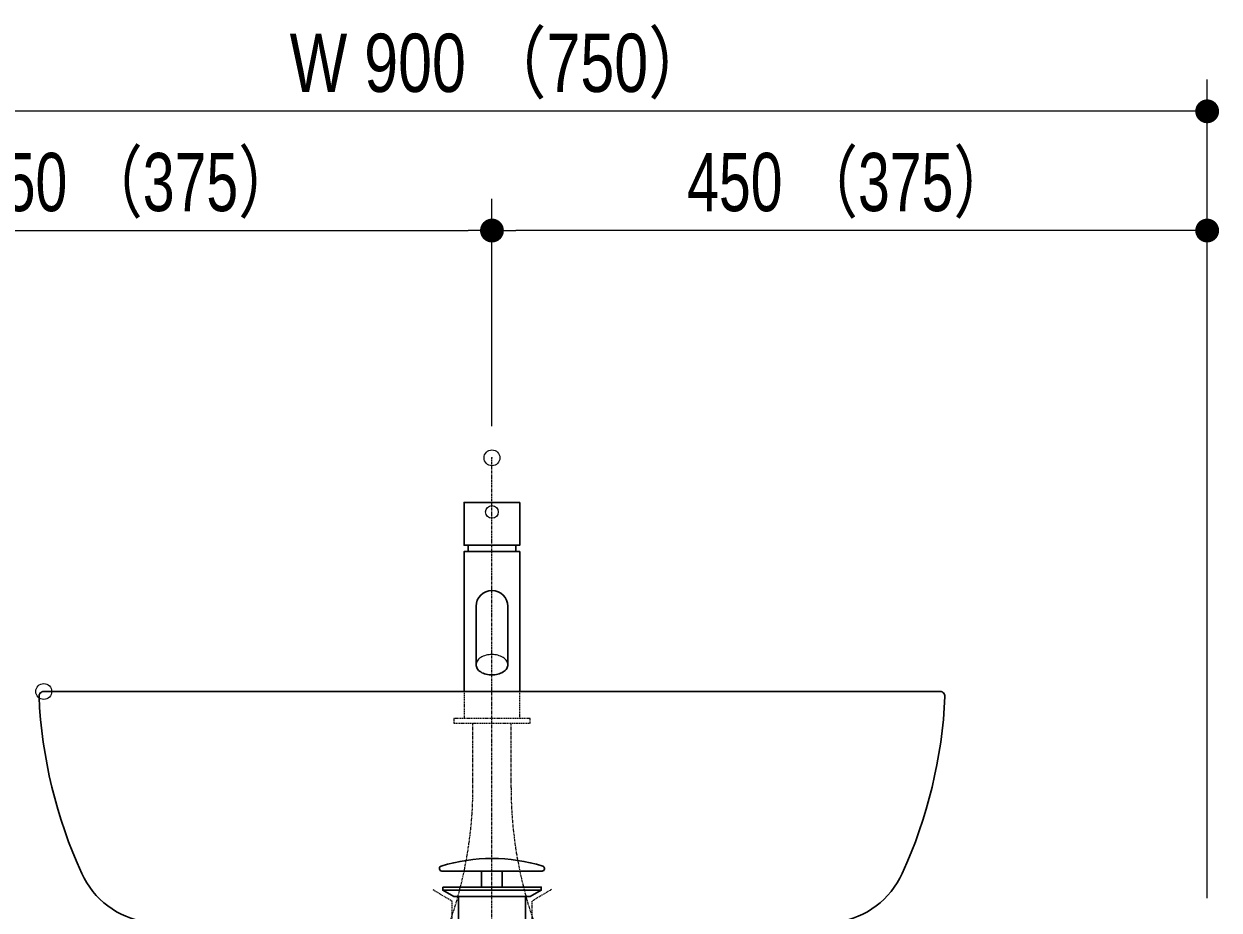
# Model space of a CAD drawing. Units: millimetres, scale not verified. Extents: x -6062 to 6062, y -3045 to 3045.
# Drawn here: x -2362 to -1610, y -1368 to -810 of the extents above; entities that cross this region are included whole.
import ezdxf
from ezdxf.enums import TextEntityAlignment as Align

# ---------------------------------------------------------------- set-up
doc = ezdxf.new("R2010")
doc.units = ezdxf.units.MM
doc.header["$LTSCALE"] = 20
doc.header["$PDMODE"] = 32
doc.header["$PDSIZE"] = 10
doc.linetypes.add('USER1', pattern=[1.11, 0.71, -0.4])
doc.linetypes.add('USER2', pattern=[2.91, 1.76, -0.4, 0.35, -0.4])
for name, color, linetype, lineweight in [('0-2_0', 7, 'Continuous', 25), ('0-4_2寸法-1', 7, 'Continuous', 15), ('0-5_5ボウル・キャビネット', 7, 'Continuous', 15), ('0-8_4給排水', 7, 'Continuous', 30)]:
    doc.layers.add(name, color=color, linetype=linetype, lineweight=lineweight)
doc.layers.add('0-3_Defpoints', color=7, linetype='Continuous')
doc.styles.add('ＭＳ Ｐゴシック', font='')
doc.styles.get('ＭＳ Ｐゴシック').set_extended_font_data('MS PGothic')

# ---------------------------------------------------------------- blocks, each defined once
blk = doc.blocks.new('_Dot')
at = {"layer": '0-2_0'}
blk.add_line((-10, 0), (-20, 0), dxfattribs=at)
for points in [[(0, 0), (-10, 0), (-9.92, 1.25)], [(0, 0), (-9.92, -1.25), (-10, 0)], [(0, 0), (-9.92, 1.25), (-9.69, 2.49)], [(0, 0), (-9.69, -2.49), (-9.92, -1.25)], [(0, 0), (-9.69, 2.49), (-9.3, 3.68)], [(0, 0), (-9.3, -3.68), (-9.69, -2.49)], [(0, 0), (-9.3, 3.68), (-8.76, 4.82)], [(0, 0), (-8.76, -4.82), (-9.3, -3.68)], [(0, 0), (-8.76, 4.82), (-8.09, 5.88)], [(0, 0), (-8.09, -5.88), (-8.76, -4.82)], [(0, 0), (-8.09, 5.88), (-7.29, 6.85)], [(0, 0), (-7.29, -6.85), (-8.09, -5.88)], [(0, 0), (-7.29, 6.85), (-6.37, 7.71)], [(0, 0), (-6.37, -7.71), (-7.29, -6.85)], [(0, 0), (-6.37, 7.71), (-5.36, 8.44)], [(0, 0), (-5.36, -8.44), (-6.37, -7.71)], [(0, 0), (-5.36, 8.44), (-4.26, 9.05)], [(0, 0), (-4.26, -9.05), (-5.36, -8.44)], [(0, 0), (-4.26, 9.05), (-3.09, 9.51)], [(0, 0), (-3.09, -9.51), (-4.26, -9.05)], [(0, 0), (-3.09, 9.51), (-1.87, 9.82)], [(0, 0), (-1.87, -9.82), (-3.09, -9.51)], [(0, 0), (-1.87, 9.82), (-0.63, 9.98)], [(0, 0), (-0.63, -9.98), (-1.87, -9.82)], [(0, 0), (-0.63, 9.98), (0.63, 9.98)], [(0, 0), (0.63, -9.98), (-0.63, -9.98)], [(0, 0), (0.63, 9.98), (1.87, 9.82)], [(0, 0), (1.87, 9.82), (3.09, 9.51)], [(0, 0), (3.09, 9.51), (4.26, 9.05)], [(0, 0), (4.26, 9.05), (5.36, 8.44)], [(0, 0), (5.36, 8.44), (6.37, 7.71)], [(0, 0), (6.37, 7.71), (7.29, 6.85)], [(0, 0), (7.29, 6.85), (8.09, 5.88)], [(0, 0), (8.09, 5.88), (8.76, 4.82)], [(0, 0), (8.76, 4.82), (9.3, 3.68)], [(0, 0), (9.3, 3.68), (9.69, 2.49)], [(0, 0), (9.69, 2.49), (9.92, 1.25)], [(0, 0), (9.92, 1.25), (10, 0)], [(0, 0), (1.87, -9.82), (0.63, -9.98)], [(0, 0), (3.09, -9.51), (1.87, -9.82)], [(0, 0), (4.26, -9.05), (3.09, -9.51)], [(0, 0), (5.36, -8.44), (4.26, -9.05)], [(0, 0), (6.37, -7.71), (5.36, -8.44)], [(0, 0), (7.29, -6.85), (6.37, -7.71)], [(0, 0), (8.09, -5.88), (7.29, -6.85)], [(0, 0), (8.76, -4.82), (8.09, -5.88)], [(0, 0), (9.3, -3.68), (8.76, -4.82)], [(0, 0), (9.69, -2.49), (9.3, -3.68)], [(0, 0), (9.92, -1.25), (9.69, -2.49)], [(0, 0), (10, 0), (9.92, -1.25)]]:
    blk.add_solid(points, dxfattribs=at)
blk = doc.blocks.new('グループ-46')
at = {"layer": '0-5_5ボウル・キャビネット', "lineweight": 30}
blk.add_line((40, -24600), (-11240, -24600), dxfattribs=at)
at = {"layer": '0-5_5ボウル・キャビネット'}
blk.add_line((-9950, -27500), (-1250, -27500), dxfattribs=at)
at = {"layer": '0-5_5ボウル・キャビネット', "lineweight": 30}
blk.add_lwpolyline([(-9950, -27500), (-9950, -27600), (-1250, -27600), (-1250, -27500)], dxfattribs=at)
for centre, radius, start, end in [((-11240, -24660), 60, 90, 182.57463), ((-5306, -24393.2), 6000, 182.57463, 204.58078), ((-5894, -24393.2), 6000, 335.41922, 357.42537), ((40, -24660), 60, 357.42537, 90), ((-9792.8, -26445.6), 1066.1, 204.58078, 261.51835), ((-1407.2, -26445.6), 1066.1, 278.48165, 335.41922)]:
    blk.add_arc(centre, radius, start, end, dxfattribs=at)
blk = doc.blocks.new('グループ-47')
at = {"layer": '0-5_5ボウル・キャビネット', "linetype": 'USER1'}
blk.add_lwpolyline([(-4850, -27091.1), (-5100, -27240), (-5100, -27520), (-6100, -27520), (-6100, -27240), (-6350, -27091.1)], dxfattribs=at)
at = {"layer": '0-5_5ボウル・キャビネット'}
blk.add_blockref('グループ-46', (0, 0), dxfattribs=at)
blk = doc.blocks.new('グループ-51')
at = {"layer": '0-8_4給排水', "linetype": 'USER1', "lineweight": 15}
for p, q in [((-5950, -24600), (-5950, -24940)), ((-5250, -24940), (-5250, -24600))]:
    blk.add_line(p, q, dxfattribs=at)
blk.add_lwpolyline([(-6080, -24940), (-6080, -25000), (-5120, -25000), (-5120, -24940)], close=True, dxfattribs=at)
blk = doc.blocks.new('グループ-52')
at = {"layer": '0-8_4給排水'}
for p, q in [((-5900, -22760), (-5900, -22840)), ((-5300, -22760), (-5300, -22840))]:
    blk.add_line(p, q, dxfattribs=at)
blk.add_lwpolyline([(-5250, -22220), (-5950, -22220), (-5950, -22760), (-5250, -22760)], close=True, dxfattribs=at)
for points in [[(-5950, -24600), (-5950, -22840), (-5250, -22840), (-5250, -24600)], [(-5800, -23527.8), (-5800, -24263.4), (-5799.2, -24275), (-5796.7, -24286.8), (-5792.3, -24298.8), (-5786, -24310.7), (-5777.7, -24322.5), (-5767.4, -24333.8), (-5755.3, -24344.5), (-5741.4, -24354.3), (-5726.1, -24363.2), (-5709.4, -24371), (-5691.9, -24377.6), (-5673.6, -24383), (-5655, -24387), (-5636.4, -24389.8), (-5618, -24391.5), (-5600, -24392), (-5582, -24391.5), (-5563.6, -24389.8), (-5545, -24387), (-5526.4, -24383), (-5508.1, -24377.6), (-5490.6, -24371), (-5473.9, -24363.2), (-5458.6, -24354.3), (-5444.7, -24344.5), (-5432.6, -24333.8), (-5422.3, -24322.5), (-5414, -24310.7), (-5407.7, -24298.8), (-5403.3, -24286.8), (-5400.8, -24275), (-5400, -24263.4), (-5400, -23528)]]:
    blk.add_lwpolyline(points, dxfattribs=at)
at = {"layer": '0-8_4給排水', "lineweight": 15}
blk.add_lwpolyline([(-5400, -24263.4), (-5400.8, -24251.9), (-5403.3, -24240), (-5407.7, -24228), (-5414, -24216.1), (-5422.3, -24204.4), (-5432.6, -24193.1), (-5444.7, -24182.4), (-5458.6, -24172.5), (-5473.9, -24163.6), (-5490.6, -24155.8), (-5508.1, -24149.2), (-5526.4, -24143.9), (-5545, -24139.8), (-5563.6, -24137), (-5582, -24135.4), (-5600, -24134.9), (-5618, -24135.4), (-5636.4, -24137), (-5655, -24139.8), (-5673.6, -24143.9), (-5691.9, -24149.2), (-5709.4, -24155.8), (-5726.1, -24163.6), (-5741.4, -24172.5), (-5755.3, -24182.4), (-5767.4, -24193.1), (-5777.7, -24204.4), (-5786, -24216.1), (-5792.3, -24228), (-5796.7, -24240), (-5799.2, -24251.9), (-5800, -24263.4)], dxfattribs=at)
at = {"layer": '0-8_4給排水', "linetype": 'USER2', "lineweight": 15}
for points in [[(-5840, -25810.3), (-5840, -25721), (-5840, -25000)], [(-5360, -25810.3), (-5360, -25721), (-5360, -25000)]]:
    blk.add_lwpolyline(points, dxfattribs=at)
at = {"layer": '0-8_4給排水', "lineweight": 15}
blk.add_circle((-5600, -22340), 80, dxfattribs=at)
at = {"layer": '0-8_4給排水'}
for start, end in [(90, 180), (0, 90)]:
    blk.add_arc((-5600, -23528), 200, start, end, dxfattribs=at)
at = {"layer": '0-8_4給排水', "linetype": 'USER2', "lineweight": 15}
for centre, start, end in [((-10917, -25810.3), 330.35048, 0), ((-283, -25810.3), 180, 209.64952)]:
    blk.add_arc(centre, 5077, start, end, dxfattribs=at)
at = {"layer": '0-8_4給排水'}
blk.add_blockref('グループ-51', (0, 0), dxfattribs=at)
blk = doc.blocks.new('グループ-56')
at = {"layer": '0-8_4給排水', "linetype": 'USER2', "lineweight": 15}
blk.add_line((-5600, -42400), (-5600, -21660), dxfattribs=at)
at = {"layer": '0-8_4給排水'}
for p, q in [((-6260, -26825.2), (-6260, -26830)), ((-6230, -26860), (-4970, -26860)), ((-4940, -26830), (-4940, -26825.2))]:
    blk.add_line(p, q, dxfattribs=at)
for points in [[(-5730, -26860), (-5470, -26860), (-5470, -27060), (-5730, -27060)], [(-6220, -27060), (-4980, -27060), (-4980, -27100), (-6220, -27100)], [(-6081.3, -27180), (-6220, -27100), (-4980, -27100), (-5120.2, -27180)], [(-6020, -27180), (-5180, -27180), (-5180, -27500), (-6020, -27500)]]:
    blk.add_lwpolyline(points, close=True, dxfattribs=at)
for centre, radius, start, end in [((-5600, -28862.5), 2162.5, 72.8168, 107.1832), ((-6230, -26825.2), 30, 107.1832, 180), ((-6230, -26830), 30, 180, 270), ((-4970, -26830), 30, 270, 0), ((-4970, -26825.2), 30, 0, 72.8168)]:
    blk.add_arc(centre, radius, start, end, dxfattribs=at)

msp = doc.modelspace()

# ---------------------------------------------------------------- linework, layer by layer
at = {"layer": '0-3_Defpoints'}
for p in [(-2067.5, -940), (-1617.5, -940), (-2067.5, -1083), (-2349.5, -1230)]:
    msp.add_point(p, dxfattribs=at)
at = {"layer": '0-4_2寸法-1'}
for p, q in [((-1617.5, -920), (-1617.5, -845)), ((-1632.51, -865), (-2502.49, -865)), ((-2067.5, -1063), (-2067.5, -920)), ((-2067.5, -1063), (-2067.5, -920)), ((-1617.5, -1360), (-1617.5, -920)), ((-2502.49, -940), (-2082.51, -940)), ((-1632.51, -940), (-2052.49, -940))]:
    msp.add_line(p, q, dxfattribs=at)

# ---------------------------------------------------------------- block references
at = {"layer": '0-4_2寸法-1', "xscale": 0.7503418, "yscale": 0.7503418}
for p in [(-1617.5, -865), (-2067.5, -940), (-1617.5, -940)]:
    msp.add_blockref('_Dot', p, dxfattribs=at)
at = {"layer": '0-4_2寸法-1', "xscale": 0.7503418, "yscale": 0.7503418, "rotation": 180}
msp.add_blockref('_Dot', (-2067.5, -940), dxfattribs=at)
at = {"layer": '0-5_5ボウル・キャビネット', "xscale": 0.05, "yscale": 0.05}
msp.add_blockref('グループ-47', (-1787.5, 0), dxfattribs=at)
at = {"layer": '0-8_4給排水', "xscale": 0.05, "yscale": 0.05}
for name in ['グループ-56', 'グループ-52']:
    msp.add_blockref(name, (-1787.5, 0), dxfattribs=at)

# ---------------------------------------------------------------- texts
at = {"layer": '0-4_2寸法-1', "style": 'ＭＳ Ｐゴシック'}
for s, width, p in [('W 900 （750）', 0.8, (-2194.77, -863.81)), ('450 （375）', 0.75, (-2394.71, -938.81)), ('450 （375）', 0.75, (-1944.71, -938.81))]:
    msp.add_text(s, height=36.66, dxfattribs=dict(at, width=width)).set_placement(p, align=Align.BOTTOM_LEFT)

doc.saveas('drawing.dxf')
